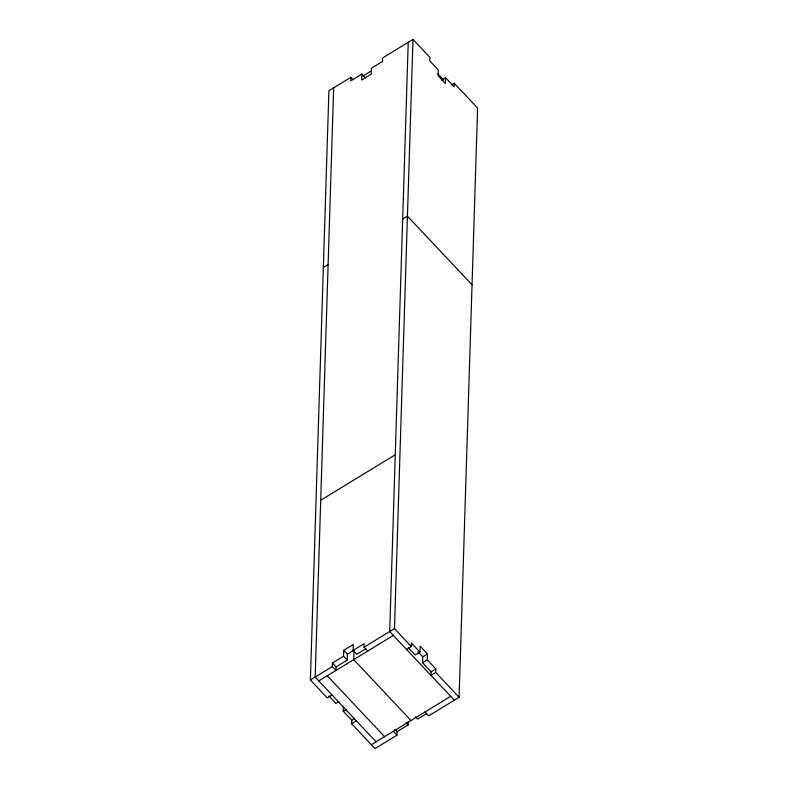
<?xml version="1.0" encoding="UTF-8"?>
<svg xmlns="http://www.w3.org/2000/svg" width="788" height="788" viewBox="0 0 788 788"><rect width="100%" height="100%" fill="white"/><g stroke="black" fill="none" stroke-linecap="round" stroke-linejoin="round"><path stroke-width="1.18" d="M332.024 694.957L327.256 697.863L310.393 679.945L328.911 90.709L350.857 77.323L353.054 79.657M333.669 87.803L315.151 677.04L376.112 741.813M332.447 663.013L336.102 666.904L335.993 670.44L332.339 666.55L332.447 663.013L343.548 656.237L343.735 650.346L353.26 644.535L353.073 650.425L356.728 654.316L365.809 648.77M350.857 77.323L350.749 80.859L361.85 74.082L365.504 77.963M361.85 74.082L361.662 79.972L371.178 74.161L371.365 68.27L382.466 61.494L382.584 57.957L412.991 39.4L429.854 57.317L429.736 60.853L438.276 69.925L438.089 75.815L445.407 83.587L445.594 77.697L441.782 80.021M394.877 729.343L397.063 731.668L396.955 735.204L375.009 748.6L351.645 723.768L351.753 720.232L343.223 711.17L343.371 706.452M336.102 666.904L347.212 660.127L347.4 654.227L343.735 650.346M354.009 650.198L353.714 659.625L411.011 720.508M367.72 651.075L364.066 647.184L364.174 643.648L353.073 650.425M408.223 42.306L389.705 631.533L454.331 700.197M406.578 649.45L411.336 646.544L394.473 628.627L412.991 39.4M397.063 731.668L408.174 724.891L408.282 721.365M411.336 646.544L411.444 643.008L419.984 652.08L415.217 654.986L408.233 647.569M419.984 652.08L420.162 646.19L427.48 653.961L427.293 659.851L435.833 668.923L435.715 672.46L459.089 697.291L428.682 715.849L425.027 711.958M435.715 672.46L430.957 675.365L431.075 671.829L422.535 662.757L422.723 656.867L417.847 651.686M451.376 84.976L454.233 83.233L454.124 86.769L445.594 77.697M459.089 697.291L477.607 108.055L454.233 83.233M362.844 76.121L371.187 71.028M323.356 267.477L328.113 264.581M402.668 219.074L407.435 216.168L472.051 284.823M320.706 500.272L395.261 454.765M347.4 654.227L353.585 650.455M310.393 679.945L332.339 666.55M364.066 647.184L394.473 628.627M318.815 680.921L393.37 635.423M338.761 701.655L335.905 703.389L328.921 695.971M422.723 656.867L427.48 653.961M343.223 711.17L346.08 709.427M422.535 662.757L427.293 659.851M351.753 720.232L354.61 718.489M431.075 671.829L435.833 668.923M351.645 723.768L356.403 720.862M371.355 744.709L450.667 696.306M426.771 713.544L417.689 719.089L415.493 716.755M437.704 73.629L443.595 79.883M343.548 656.237L347.212 660.127M405.978 722.566L408.174 724.891M393.301 731.323L396.955 735.204M327.266 675.759L384.574 736.652"/></g></svg>
